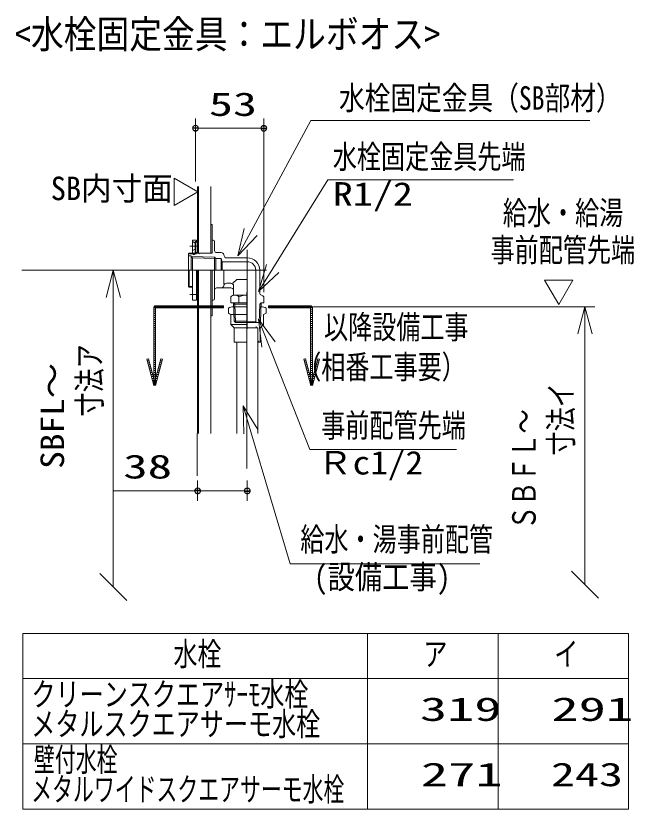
# Model space of a CAD drawing. Units: millimetres on the paper. Extents: x -305 to 305, y -152 to 152.
# Drawn here: x -220 to -156.9, y -41.4 to 39.6 of the extents above; entities that cross this region are included whole.
import ezdxf
from ezdxf.enums import TextEntityAlignment as Align

# ---------------------------------------------------------------- set-up
doc = ezdxf.new("R2010")
doc.units = ezdxf.units.MM
doc.linetypes.add('LONG_CHAIN', pattern=[21, 18, -1, 1, -1])
doc.layers.add('0-1_RV', color=7, linetype='Continuous', lineweight=9)
doc.layers.add('0-2_0', color=7, linetype='Continuous', lineweight=9)
doc.styles.add('ＭＳ ゴシック', font='')
doc.styles.get('ＭＳ ゴシック').set_extended_font_data('MS Gothic')

# ---------------------------------------------------------------- blocks, each defined once
blk = doc.blocks.new('_OPEN30')
at = {"layer": '0-2_0'}
blk.add_line((0, 0), (-1, 0), dxfattribs=at)
blk.add_lwpolyline([(-1, 0.2679), (0, 0), (-1, -0.2679)], dxfattribs=at)
blk = doc.blocks.new('_OBLIQUE')
at = {"layer": '0-2_0'}
blk.add_line((-0.5, -0.5), (0.5, 0.5), dxfattribs=at)
blk = doc.blocks.new('_DOTSMALL')
at = {"layer": '0-2_0'}
for p, q in [((0.0746, 0.1), (-0.0746, 0.1)), ((0.1223, -0.0248), (-0.1223, -0.0248))]:
    blk.add_line(p, q, dxfattribs=at)
for points in [[(0.125, 0), (0.124, 0.0157), (0.1211, 0.0311), (0.1162, 0.046), (0.1095, 0.0602), (0.1011, 0.0735), (0.0911, 0.0856), (0.0797, 0.0963), (0.067, 0.1055), (0.0532, 0.1131), (0.0386, 0.1189), (0.0234, 0.1228), (0.0078, 0.1248), (-0.0078, 0.1248), (-0.0234, 0.1228), (-0.0386, 0.1189), (-0.0532, 0.1131), (-0.067, 0.1055), (-0.0797, 0.0963), (-0.0911, 0.0856), (-0.1011, 0.0735), (-0.1095, 0.0602), (-0.1162, 0.046), (-0.1211, 0.0311), (-0.124, 0.0157), (-0.125, 0), (0, 0)], [(-0.125, 0), (-0.124, -0.0157), (-0.1211, -0.0311), (-0.1162, -0.046), (-0.1095, -0.0602), (-0.1011, -0.0735), (-0.0911, -0.0856), (-0.0797, -0.0963), (-0.067, -0.1055), (-0.0532, -0.1131), (-0.0386, -0.1189), (-0.0234, -0.1228), (-0.0078, -0.1248), (0.0078, -0.1248), (0.0234, -0.1228), (0.0386, -0.1189), (0.0532, -0.1131), (0.067, -0.1055), (0.0797, -0.0963), (0.0911, -0.0856), (0.1011, -0.0735), (0.1095, -0.0602), (0.1162, -0.046), (0.1211, -0.0311), (0.124, -0.0157), (0.125, 0), (0, 0)]]:
    blk.add_lwpolyline(points, close=True, dxfattribs=at)
blk = doc.blocks.new('TRI')
at = {"layer": '0-2_0'}
blk.add_lwpolyline([(0.5, 0.866), (0, 0), (1, 0)], close=True, dxfattribs=at)

msp = doc.modelspace()

# ---------------------------------------------------------------- linework, layer by layer
at = {"layer": '0-1_RV'}
for p, q in [((-201.674, 22.735), (-201.674, 29.171)), ((-194.694, 11.443), (-194.694, 29.171)), ((-201.674, 28.171), (-194.694, 28.171)), ((-201.454, 22.235), (-201.454, 15.409)), ((-201.36, 22.235), (-201.36, 15.409)), ((-200.094, 22.235), (-200.094, 15.409)), ((-200.094, 18.343), (-199.987, 18.343)), ((-199.987, 18.343), (-199.987, 15.409)), ((-201.987, 16.743), (-201.987, 15.409)), ((-201.987, 16.743), (-201.587, 16.743)), ((-201.72, 16.443), (-201.987, 16.609)), ((-201.72, 16.609), (-201.72, 15.409)), ((-201.72, 16.609), (-201.587, 16.609)), ((-201.72, 16.543), (-201.454, 16.543)), ((-201.654, 16.543), (-201.654, 15.476)), ((-201.587, 16.743), (-201.587, 16.609)), ((-199.987, 16.743), (-199.854, 16.743)), ((-199.72, 16.609), (-199.72, 15.676)), ((-202.387, 15.337), (-202.315, 15.409)), ((-202.315, 15.409), (-199.987, 15.409)), ((-201.72, 15.843), (-201.987, 15.676)), ((-201.987, 15.409), (-201.92, 15.276)), ((-201.787, 15.276), (-201.72, 15.409)), ((-201.72, 15.476), (-201.454, 15.476)), ((-201.334, 15.337), (-201.262, 15.409)), ((-199.52, 15.476), (-199.054, 15.476)), ((-202.387, 15.337), (-201.587, 15.337)), ((-202.387, 15.337), (-202.387, 12.015)), ((-202.387, 15.143), (-202.12, 15.143)), ((-202.12, 15.143), (-202.12, 13.676)), ((-202.12, 15.073), (-201.987, 14.94)), ((-202.12, 15.073), (-199.72, 14.998)), ((-201.987, 14.94), (-199.587, 14.865)), ((-201.987, 14.94), (-201.987, 13.676)), ((-201.92, 15.276), (-201.787, 15.276)), ((-199.72, 14.998), (-199.587, 14.865)), ((-199.72, 14.998), (-199.72, 13.676)), ((-199.587, 14.865), (-199.036, 14.865)), ((-199.587, 14.865), (-199.587, 13.672)), ((-199.036, 14.865), (-198.959, 14.543)), ((-199.036, 14.865), (-199.036, 13.676)), ((-198.795, 15.275), (-198.762, 15.144)), ((-198.503, 14.943), (-196.385, 14.943)), ((-198.959, 14.543), (-196.386, 14.543)), ((-198.959, 14.543), (-198.959, 13.676)), ((-202.315, 13.676), (-202.315, 11.943)), ((-201.987, 13.676), (-201.987, 10.609)), ((-201.587, 13.676), (-201.587, 10.609)), ((-201.454, 13.676), (-201.454, -2.986)), ((-201.36, 13.676), (-201.36, -2.986)), ((-200.094, 13.676), (-200.094, -2.986)), ((-199.987, 13.676), (-199.987, 9.009)), ((-199.72, 13.676), (-199.72, 10.743)), ((-198.787, 13.676), (-198.787, 12.243)), ((-195.52, 13.678), (-195.52, 8.409)), ((-195.12, 13.68), (-195.12, 11.366)), ((-198.52, 12.343), (-198.054, 12.343)), ((-197.854, 12.343), (-197.454, 12.743)), ((-197.454, 12.743), (-196.387, 12.743)), ((-201.987, 12.015), (-202.387, 12.015)), ((-202.387, 12.015), (-202.315, 11.943)), ((-202.315, 11.943), (-201.987, 11.943)), ((-199.52, 11.876), (-198.054, 11.876)), ((-198.795, 12.077), (-198.779, 12.142)), ((-197.787, 12.076), (-197.787, 11.143)), ((-210.069, 10.906), (-210.069, -18.678)), ((-201.987, 10.609), (-201.587, 10.609)), ((-201.587, 10.809), (-201.454, 10.809)), ((-199.987, 10.609), (-199.854, 10.609)), ((-198.081, 10.943), (-198.081, 10.343)), ((-196.408, 11.143), (-197.787, 11.143)), ((-197.234, 10.943), (-197.234, 10.343)), ((-194.694, 10.943), (-194.694, 10.343)), ((-205.755, 9.843), (-205.935, 9.843)), ((-198.827, 9.953), (-205.845, 9.953)), ((-198.827, 9.953), (-205.845, 9.953)), ((-198.311, 9.276), (-198.311, 9.809)), ((-196.387, 10.343), (-198.081, 10.343)), ((-197.83, 9.943), (-196.387, 9.943)), ((-197.796, 10.343), (-197.662, 10.209)), ((-197.792, 10.343), (-197.737, 8.476)), ((-197.788, 10.21), (-196.387, 10.21)), ((-197.662, 10.209), (-197.604, 8.343)), ((-195.112, 10.209), (-195.171, 8.343)), ((-194.883, 9.941), (-195.116, 9.941)), ((-195.112, 10.209), (-194.982, 10.343)), ((-195.112, 10.21), (-194.986, 10.21)), ((-194.982, 10.343), (-195.037, 8.476)), ((-194.694, 10.343), (-194.982, 10.343)), ((-194.463, 9.276), (-194.463, 9.809)), ((-189.825, 9.953), (-194.21, 9.953)), ((-189.825, 9.953), (-194.21, 9.953)), ((-189.735, 9.843), (-189.915, 9.843)), ((-173.351, 9.943), (-160.895, 9.943)), ((-205.755, 9.643), (-205.935, 9.643)), ((-205.755, 9.443), (-205.935, 9.443)), ((-205.755, 9.243), (-205.935, 9.243)), ((-205.755, 9.043), (-205.935, 9.043)), ((-200.094, 9.009), (-199.987, 9.009)), ((-198.053, 9.17), (-196.387, 9.17)), ((-198.053, 8.143), (-198.053, 9.17)), ((-194.721, 8.143), (-194.721, 9.17)), ((-189.735, 9.643), (-189.915, 9.643)), ((-189.735, 9.443), (-189.915, 9.443)), ((-189.735, 9.243), (-189.915, 9.243)), ((-189.735, 9.043), (-189.915, 9.043)), ((-205.755, 8.843), (-205.935, 8.843)), ((-205.755, 8.643), (-205.935, 8.643)), ((-205.755, 8.443), (-205.935, 8.443)), ((-205.755, 8.243), (-205.935, 8.243)), ((-198.053, 8.143), (-197.72, 7.809)), ((-198.053, 8.143), (-196.387, 8.143)), ((-197.737, 8.476), (-197.604, 8.343)), ((-196.387, 8.476), (-197.737, 8.476)), ((-195.171, 8.343), (-197.604, 8.343)), ((-195.52, 8.409), (-196.387, 8.409)), ((-195.454, 8.343), (-195.52, 8.409)), ((-195.037, 8.476), (-195.171, 8.343)), ((-195.037, 8.476), (-195.166, 8.476)), ((-194.721, 8.143), (-195.054, 7.809)), ((-189.735, 8.843), (-189.915, 8.843)), ((-189.735, 8.643), (-189.915, 8.643)), ((-189.735, 8.443), (-189.915, 8.443)), ((-189.735, 8.243), (-189.915, 8.243)), ((-205.755, 8.043), (-205.935, 8.043)), ((-205.755, 7.843), (-205.935, 7.843)), ((-205.755, 7.643), (-205.935, 7.643)), ((-205.755, 7.443), (-205.935, 7.443)), ((-197.72, 6.343), (-197.72, 7.809)), ((-197.72, 7.809), (-196.387, 7.809)), ((-195.321, 7.809), (-196.388, 7.809)), ((-195.462, 7.943), (-195.462, 7.809)), ((-195.321, 7.809), (-195.321, -2.986)), ((-195.054, 6.343), (-195.054, 7.809)), ((-189.735, 8.043), (-189.915, 8.043)), ((-189.735, 7.843), (-189.915, 7.843)), ((-189.735, 7.643), (-189.915, 7.643)), ((-189.735, 7.443), (-189.915, 7.443)), ((-205.755, 7.243), (-205.935, 7.243)), ((-205.755, 7.043), (-205.935, 7.043)), ((-205.755, 6.843), (-205.935, 6.843)), ((-205.755, 6.643), (-205.935, 6.643)), ((-189.735, 7.243), (-189.915, 7.243)), ((-189.735, 7.043), (-189.915, 7.043)), ((-189.735, 6.843), (-189.915, 6.843)), ((-189.735, 6.643), (-189.915, 6.643)), ((-161.895, 7.173), (-161.895, -18.438)), ((-205.755, 6.443), (-205.935, 6.443)), ((-205.755, 6.243), (-205.935, 6.243)), ((-205.755, 6.043), (-205.935, 6.043)), ((-205.755, 5.843), (-205.935, 5.843)), ((-196.387, 6.343), (-197.72, 6.343)), ((-197.453, 6.343), (-197.453, -2.986)), ((-195.321, 6.476), (-195.188, 6.343)), ((-195.321, 6.343), (-195.054, 6.343)), ((-189.735, 6.443), (-189.915, 6.443)), ((-189.735, 6.243), (-189.915, 6.243)), ((-189.735, 6.043), (-189.915, 6.043)), ((-189.735, 5.843), (-189.915, 5.843)), ((-205.755, 5.643), (-205.935, 5.643)), ((-205.755, 5.443), (-205.935, 5.443)), ((-205.755, 5.243), (-205.935, 5.243)), ((-205.755, 5.043), (-205.935, 5.043)), ((-189.735, 5.643), (-189.915, 5.643)), ((-189.735, 5.443), (-189.915, 5.443)), ((-189.735, 5.243), (-189.915, 5.243)), ((-189.735, 5.043), (-189.915, 5.043)), ((-206.415, 4.419), (-206.602, 4.419)), ((-206.362, 4.219), (-206.548, 4.219)), ((-206.469, 4.619), (-206.522, 4.619)), ((-206.469, 4.619), (-206.522, 4.619)), ((-205.755, 4.843), (-205.935, 4.843)), ((-205.755, 4.643), (-205.935, 4.643)), ((-205.755, 4.443), (-205.935, 4.443)), ((-205.755, 4.243), (-205.935, 4.243)), ((-205.142, 4.219), (-205.328, 4.219)), ((-205.088, 4.419), (-205.274, 4.419)), ((-205.168, 4.619), (-205.221, 4.619)), ((-205.168, 4.619), (-205.221, 4.619)), ((-190.395, 4.419), (-190.581, 4.419)), ((-190.341, 4.219), (-190.528, 4.219)), ((-190.449, 4.619), (-190.502, 4.619)), ((-190.449, 4.619), (-190.502, 4.619)), ((-189.735, 4.843), (-189.915, 4.843)), ((-189.735, 4.643), (-189.915, 4.643)), ((-189.735, 4.443), (-189.915, 4.443)), ((-189.735, 4.243), (-189.915, 4.243)), ((-189.121, 4.219), (-189.308, 4.219)), ((-189.068, 4.419), (-189.254, 4.419)), ((-189.148, 4.619), (-189.201, 4.619)), ((-189.148, 4.619), (-189.201, 4.619)), ((-206.308, 4.019), (-206.495, 4.019)), ((-206.255, 3.819), (-206.441, 3.819)), ((-206.201, 3.619), (-206.387, 3.619)), ((-206.147, 3.419), (-206.334, 3.419)), ((-205.755, 4.043), (-205.935, 4.043)), ((-205.755, 3.843), (-205.935, 3.843)), ((-205.755, 3.643), (-205.935, 3.643)), ((-205.755, 3.443), (-205.935, 3.443)), ((-205.755, 3.243), (-205.935, 3.243)), ((-205.356, 3.419), (-205.542, 3.419)), ((-205.303, 3.619), (-205.489, 3.619)), ((-205.249, 3.819), (-205.435, 3.819)), ((-205.195, 4.019), (-205.382, 4.019)), ((-190.288, 4.019), (-190.474, 4.019)), ((-190.234, 3.819), (-190.421, 3.819)), ((-190.181, 3.619), (-190.367, 3.619)), ((-190.127, 3.419), (-190.313, 3.419)), ((-189.735, 4.043), (-189.915, 4.043)), ((-189.735, 3.843), (-189.915, 3.843)), ((-189.735, 3.643), (-189.915, 3.643)), ((-189.735, 3.443), (-189.915, 3.443)), ((-189.735, 3.243), (-189.915, 3.243)), ((-189.336, 3.419), (-189.522, 3.419)), ((-189.282, 3.619), (-189.468, 3.619)), ((-189.229, 3.819), (-189.415, 3.819)), ((-189.175, 4.019), (-189.361, 4.019)), ((-206.094, 3.219), (-206.28, 3.219)), ((-206.04, 3.019), (-206.227, 3.019)), ((-205.987, 2.819), (-206.173, 2.819)), ((-205.933, 2.619), (-206.119, 2.619)), ((-205.755, 3.043), (-205.935, 3.043)), ((-205.755, 2.843), (-205.935, 2.843)), ((-205.755, 2.643), (-205.935, 2.643)), ((-205.755, 2.443), (-205.935, 2.443)), ((-205.57, 2.619), (-205.757, 2.619)), ((-205.517, 2.819), (-205.703, 2.819)), ((-205.463, 3.019), (-205.65, 3.019)), ((-205.41, 3.219), (-205.596, 3.219)), ((-190.074, 3.219), (-190.26, 3.219)), ((-190.02, 3.019), (-190.206, 3.019)), ((-189.966, 2.819), (-190.153, 2.819)), ((-189.913, 2.619), (-190.099, 2.619)), ((-189.735, 3.043), (-189.915, 3.043)), ((-189.735, 2.843), (-189.915, 2.843)), ((-189.735, 2.643), (-189.915, 2.643)), ((-189.735, 2.443), (-189.915, 2.443)), ((-189.55, 2.619), (-189.736, 2.619)), ((-189.497, 2.819), (-189.683, 2.819)), ((-189.443, 3.019), (-189.629, 3.019)), ((-189.389, 3.219), (-189.576, 3.219)), ((-205.88, 2.419), (-206.066, 2.419)), ((-205.826, 2.219), (-206.012, 2.219)), ((-205.772, 2.019), (-205.959, 2.019)), ((-205.755, 2.243), (-205.935, 2.243)), ((-205.755, 2.043), (-205.935, 2.043)), ((-205.731, 2.019), (-205.918, 2.019)), ((-205.678, 2.219), (-205.864, 2.219)), ((-205.624, 2.419), (-205.81, 2.419)), ((-189.859, 2.419), (-190.046, 2.419)), ((-189.806, 2.219), (-189.992, 2.219)), ((-189.752, 2.019), (-189.938, 2.019)), ((-189.735, 2.243), (-189.915, 2.243)), ((-189.735, 2.043), (-189.915, 2.043)), ((-189.711, 2.019), (-189.897, 2.019)), ((-189.657, 2.219), (-189.844, 2.219)), ((-189.604, 2.419), (-189.79, 2.419)), ((-201.454, -7.803), (-201.454, -9.854)), ((-196.387, -7.803), (-196.387, -9.854)), ((-201.454, -8.854), (-210.007, -8.854)), ((-196.387, -8.854), (-201.454, -8.854)), ((-199.134, -8.854), (-196.814, -8.854)), ((-219.319, -23.418), (-157.436, -23.418)), ((-219.319, -23.418), (-219.319, -41.351)), ((-184.103, -23.418), (-184.103, -41.351)), ((-170.769, -23.418), (-170.769, -41.351)), ((-157.436, -23.418), (-157.436, -41.351)), ((-219.319, -28.018), (-157.436, -28.018)), ((-219.319, -34.685), (-157.436, -34.685)), ((-219.319, -41.351), (-157.436, -41.351))]:
    msp.add_line(p, q, dxfattribs=at)
at = {"layer": '0-1_RV', "linetype": 'LONG_CHAIN'}
for p, q in [((-202.254, 16.143), (-201.32, 16.143)), ((-196.387, 15.759), (-196.387, 7.703)), ((-196.387, 15.759), (-196.387, 7.703)), ((-219.412, 13.676), (-200.12, 13.676)), ((-202.607, 13.676), (-194.413, 13.676)), ((-202.607, 13.676), (-194.413, 13.676)), ((-196.42, 11.437), (-196.42, -7.303)), ((-196.42, 11.437), (-196.42, -7.303)), ((-202.254, 11.209), (-201.32, 11.209)), ((-189.825, 9.943), (-161.317, 9.943)), ((-201.487, -2.986), (-201.487, -7.303)), ((-201.487, -2.986), (-201.487, -7.303))]:
    msp.add_line(p, q, dxfattribs=at)
at = {"layer": '0-1_RV'}
for points in [[(-161.4, 28.963), (-189.897, 28.963), (-196.035, 17.586)], [(-169.213, 22.908), (-188.165, 22.908), (-193.79, 13.853)], [(-175.026, -4.634), (-189.999, -4.634), (-194.219, 6.106)], [(-172.619, -16.288), (-192.003, -16.288), (-196.026, -2.813)]]:
    msp.add_lwpolyline(points, dxfattribs=at)
for points in [[(-205.935, 9.943), (-205.935, 1.943), (-205.755, 1.943), (-205.755, 9.943)], [(-205.845, 9.853), (-198.827, 9.853), (-198.827, 10.033), (-205.845, 10.033)], [(-194.21, 9.853), (-189.825, 9.853), (-189.825, 10.033), (-194.21, 10.033)], [(-189.915, 9.943), (-189.915, 1.943), (-189.735, 1.943), (-189.735, 9.943)], [(-206.646, 4.586), (-205.932, 1.919), (-205.758, 1.966), (-206.473, 4.633)], [(-205.217, 4.633), (-205.932, 1.966), (-205.758, 1.919), (-205.043, 4.586)], [(-190.626, 4.586), (-189.912, 1.919), (-189.738, 1.966), (-190.452, 4.633)], [(-189.197, 4.633), (-189.912, 1.966), (-189.738, 1.919), (-189.023, 4.586)]]:
    msp.add_lwpolyline(points, close=True, dxfattribs=at)
for centre, radius, start, end in [((-199.854, 16.609), 0.133, 0, 90), ((-199.52, 15.676), 0.2, 179.99996, 270), ((-199.054, 15.209), 0.267, 14.25003, 89.99998), ((-198.503, 15.209), 0.267, 194.25004, 270), ((-196.387, 13.676), 1.267, 0, 90), ((-196.387, 13.676), 0.867, 0, 90), ((-198.52, 12.076), 0.267, 89.99998, 165.74995), ((-198.054, 12.076), 0.267, 0, 90), ((-199.52, 11.676), 0.2, 90, 180.00003), ((-199.054, 12.143), 0.267, 270.00002, 345.74997), ((-198.054, 11.609), 0.267, 0, 90), ((-194.854, 11.366), 0.267, 179.99999, 251.15573), ((-199.854, 10.743), 0.133, 270, 0), ((-197.657, 10.595), 0.548, 39.43051, 140.56945), ((-196.387, 9.25), 1.893, 89.99987, 116.57789), ((-195.117, 10.595), 0.548, 39.42985, 71.15574), ((-197.83, 9.008), 0.935, 90.00007, 120.98264), ((-194.944, 9.008), 0.935, 59.01737, 89.99993), ((-197.83, 10.078), 0.935, 239.02512, 256.19617), ((-194.944, 10.078), 0.935, 283.80383, 300.97487)]:
    msp.add_arc(centre, radius, start, end, dxfattribs=at)

# ---------------------------------------------------------------- block references
for name, p, xscale, yscale, rotation in [('_DOTSMALL', (-201.674, 28.171), 2.32, 2.32, 180), ('TRI', (-201.42, 21.68), 2.804079, 2.804079, 150), ('_OPEN30', (-197.35, 15.148), 2.77, 2.77, 241.65433), ('_OPEN30', (-195.252, 11.5), 2.77, 2.77, 238.15095), ('TRI', (-164.579, 10.183), 2.88, 2.88, 60), ('_OPEN30', (-210.069, 13.676), 2.77, 2.77, 90), ('_OPEN30', (-161.895, 9.943), 2.77, 2.77, 90), ('_OPEN30', (-195.232, 8.684), 2.77, 2.77, 111.44887), ('_OPEN30', (-196.819, -0.158), 2.77, 2.77, 106.62256), ('_DOTSMALL', (-201.454, -8.854), 2.32, 2.32, 180), ('_OBLIQUE', (-210.069, -18.678), 2.77, 2.77, 270), ('_OBLIQUE', (-161.895, -18.438), 2.77, 2.77, 270)]:
    msp.add_blockref(name, p, dxfattribs=dict(at, xscale=xscale, yscale=yscale, rotation=rotation))
at = {"layer": '0-1_RV', "xscale": 2.32, "yscale": 2.32}
for p in [(-194.694, 28.171), (-196.387, -8.854)]:
    msp.add_blockref('_DOTSMALL', p, dxfattribs=at)

# ---------------------------------------------------------------- texts
at = {"layer": '0-1_RV', "style": 'ＭＳ ゴシック'}
for s, height, width, p in [('<水栓固定金具：エルボオス>', 2.886, 0.85, (-220.144, 35.473)), ('\u3000水栓固定金具（SB部材）', 2.405, 0.8, (-189.641, 29.341)), ('53', 2.405, 1.5, (-200.303, 28.709)), ('水栓固定金具先端', 2.405, 0.75, (-187.651, 23.345)), ('SB内寸面', 2.405, 0.95, (-216.462, 20.109)), ('R1/2', 2.405, 1.25, (-187.651, 19.543)), ('給水・給湯', 2.405, 0.75, (-170.288, 17.61)), ('事前配管先端', 2.405, 0.75, (-171.537, 13.82)), ('以降設備工事', 2.405, 0.75, (-188.55, 5.95)), ('（相番工事要）', 2.405, 0.75, (-191.289, 1.879)), ('事前配管先端', 2.405, 0.75, (-188.832, -4.093)), ('Ｒc1/2', 2.405, 1.1, (-189.234, -7.9)), ('38', 2.441, 1.5, (-209.049, -8.324)), ('給水・湯事前配管', 2.405, 0.75, (-190.967, -15.721)), (' (設備工事)', 2.405, 0.85, (-190.967, -19.573)), ('水栓', 2.405, 0.75, (-203.933, -27.431)), ('イ', 2.405, 0.75, (-165.04, -27.431)), ('ア', 2.405, 0.75, (-178.401, -27.431)), ('クリーンスクエアｻｰﾓ水栓', 2.405, 0.75, (-218.429, -31.549)), ('319', 2.405, 1.7, (-178.761, -33.064)), ('291', 2.405, 1.7, (-165.323, -33.064)), ('メタルスクエアサーモ水栓', 2.405, 0.75, (-218.454, -34.579)), ('壁付水栓', 2.405, 0.65, (-218.166, -38.216)), ('271', 2.405, 1.7, (-178.657, -39.731)), ('243', 2.405, 1.5, (-165.375, -39.731)), ('メタルワイドスクエアサーモ水栓', 2.405, 0.65, (-218.456, -41.245))]:
    msp.add_text(s, height=height, dxfattribs=dict(at, width=width)).set_placement(p, align=Align.BOTTOM_LEFT)
for s, width, p in [('\u3000\u3000\u3000寸法ア', 0.75, (-210.575, -8.639)), ('SBFL～', 1.1, (-214.375, -6.598)), ('\u3000\u3000\u3000\u3000寸法イ', 0.75, (-162.433, -15.076)), ('ＳＢＦＬ～', 0.75, (-166.205, -12.827))]:
    msp.add_text(s, height=2.405, rotation=90, dxfattribs=dict(at, width=width)).set_placement(p, align=Align.BOTTOM_LEFT)

doc.saveas('drawing.dxf')
